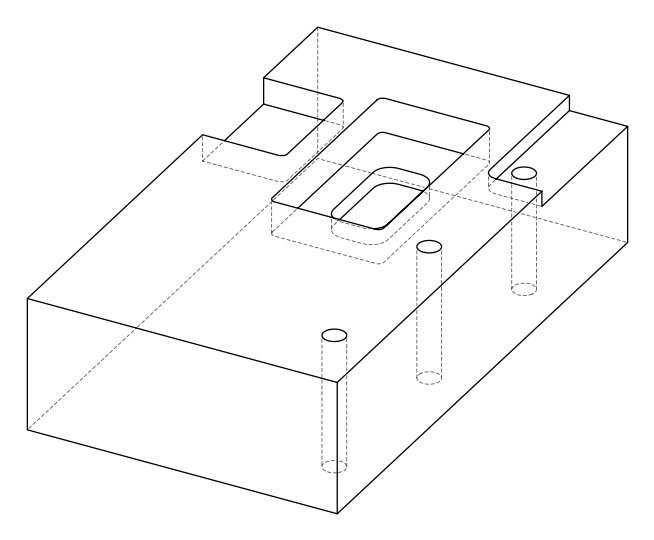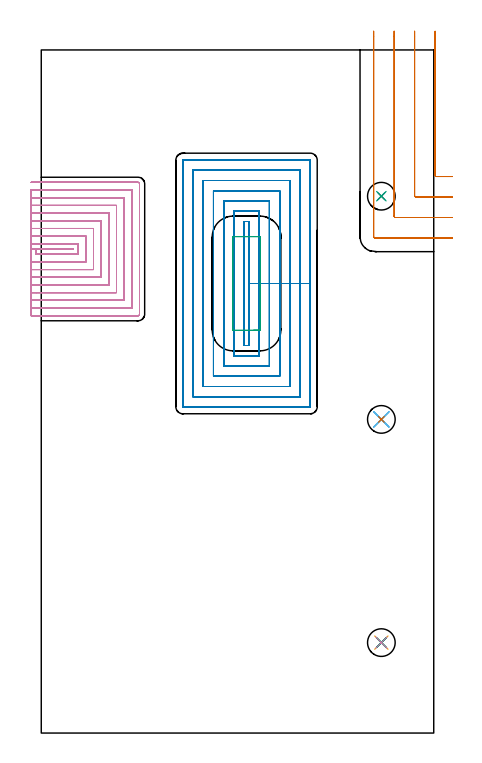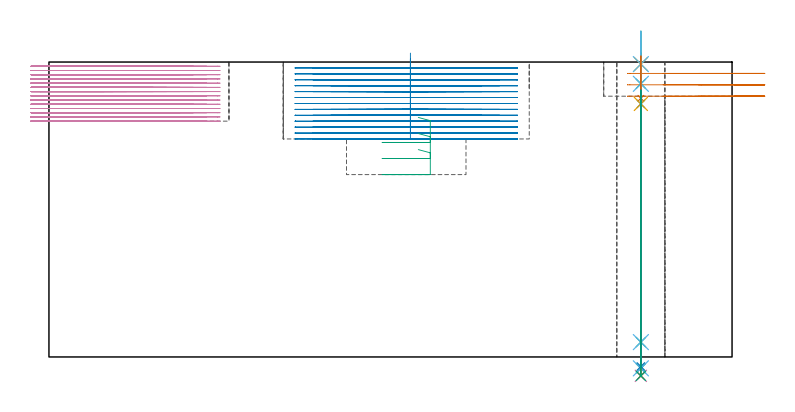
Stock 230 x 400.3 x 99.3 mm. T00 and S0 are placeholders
(PLAN: 15 operations, 12 tool changes, 118.7 min)
(1 MILL_CORNER_NOTCH_RECTANGULAR | CORNER_NOTCH_RECTANGULAR | UGT0201_010 | Follow Part, ap 4, ae 75% | 3.45 min | 58539 mm3)
(2 MILL_RECTANGULAR_POCKET | POCKET_RECTANGULAR_STRAIGHT | NXT0201_009 | Follow Part, ap 2, ae 75% | 55.7 min | 327142 mm3)
(3 MILL_RECTANGULAR_POCKET_1 | POCKET_RECTANGULAR_STRAIGHT_1 | UGT0201_106 | Follow Part, ap 6, ae 75% | 1.26 min | 36539 mm3)
(4 MILL_SLOT | SLOT_PARTIAL_RECTANGULAR | NXT0201_008 | Follow Part, ap 1.5, ae 75% | 55.3 min | 101299 mm3)
(5 SPOT_DRILL | STEP1HOLE | NXT0321_9005460120000 | 0.03 min | 5 mm3)
(6 SPOT_DRILL_1 | STEP1HOLE_1 | NXT0321_9005460120000 | 0.03 min | 9 mm3)
(7 SPOT_DRILL_2 | STEP1HOLE_2 | NXT0321_9005460120000 | 0.03 min | 7 mm3)
(8 DRILL_BLIND_HOLE_INTO_CENTER | STEP1HOLE | NXT0301_065 | 0.07 min | 909 mm3)
(9 GUN_DRILL_THROUGH_HOLE | STEP1HOLE | UGT0307_007 | 0.56 min | 6865 mm3)
(10 DRILL_TO_ENLARGE_THROUGH_HOLE | STEP1HOLE | UGT0301_286 | 0.43 min | 12666 mm3)
(11 DRILL_BLIND_HOLE_INTO_CENTER_1 | STEP1HOLE_1 | NXT0301_065 | 0.07 min | 887 mm3)
(12 GUN_DRILL_THROUGH_HOLE_1 | STEP1HOLE_1 | UGT0307_007 | 0.56 min | 6874 mm3)
(13 DRILL_TO_ENLARGE_THROUGH_HOLE_1 | STEP1HOLE_1 | UGT0301_286 | 0.43 min | 12657 mm3)
(14 DRILL_THROUGH_HOLE_INTO_CENTER | STEP1HOLE_2 | NXT0301_065 | 0.38 min | 6051 mm3)
(15 DRILL_TO_ENLARGE_THROUGH_HOLE_2 | STEP1HOLE_2 | UGT0301_286 | 0.39 min | 12007 mm3)
(TOOL UGT0201_010 | End Mill 16 mm | D16 FL22 Z2)
(TOOL NXT0201_009 | ENDMILL 8mm [2P460-0800-NA 1630] | D8 FL26 Z6)
(TOOL UGT0201_106 | End Mill 24 mm | D24 FL25 Z2)
(TOOL NXT0201_008 | ENDMILL 6mm [2P460-0600-NA 1630] | D6 FL26 Z6)
(TOOL NXT0321_9005460120000 | NC Spot Drill, 142deg, 12mm, Carbide, Uncoated | D12 PA142 FL30 Z2)
(TOOL NXT0301_065 | Carbide Drill 9.4mm [860.1-0940-075A1-MM 2214] | D9.4 PA140 FL98 Z2)
(TOOL UGT0307_007 | Gun Drill 10 mm | D10 PA130 FL24 Z1)
(TOOL UGT0301_286 | Twist Drill 16.2 mm | D16.2 PA118 FL125 Z2)
(OP 1 MILL_CORNER_NOTCH_RECTANGULAR)
G17 G21 G94 G90
T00 M6
G54
G17 G0 G90 X230.8 Y411.26 S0 M3
G43 Z109.3 H0
Z95.467
G94 G1 Y408.26 F250.
Y326.895 F500.
G3 X231.595 Y326.1 R0.8
G1 X238.
X241. F250.
G0 Z109.3
X218.8 Y411.3
Z95.467
G1 Y408.3
Y314.895 F500.
G3 X219.595 Y314.1 R0.8
G1 X238.
X241. F250.
G0 Z109.3
X206.8 Y411.3
Z95.467
G1 Y408.3
Y302.896 F500.
G3 X207.596 Y302.1 R0.8
G1 X238.
X241. F250.
G0 Z109.3
X194.8 Y411.3
Z95.467
G1 Y408.3
Y290.896 F500.
G3 X195.596 Y290.1 R0.8
G1 X238.
X241. F250.
G0 Z109.3
X230.8 Y411.26
Z91.633
G1 Y408.26
Y326.895 F500.
G3 X231.595 Y326.1 R0.8
G1 X238.
X241. F250.
G0 Z109.3
X218.8 Y411.3
Z91.633
G1 Y408.3
Y314.895 F500.
G3 X219.595 Y314.1 R0.8
G1 X238.
X241. F250.
G0 Z109.3
X206.8 Y411.3
Z91.633
G1 Y408.3
Y302.896 F500.
G3 X207.596 Y302.1 R0.8
G1 X238.
X241. F250.
G0 Z109.3
X194.8 Y411.3
Z91.633
G1 Y408.3
Y290.896 F500.
G3 X195.596 Y290.1 R0.8
G1 X238.
X241. F250.
G0 Z109.3
X230.8 Y411.26
Z87.8
G1 Y408.26
Y326.895 F500.
G3 X231.595 Y326.1 R0.8
G1 X238.
X241. F250.
G0 Z109.3
X218.8 Y411.3
Z87.8
G1 Y408.3
Y314.895 F500.
G3 X219.595 Y314.1 R0.8
G1 X238.
X241. F250.
G0 Z109.3
X206.8 Y411.3
Z87.8
G1 Y408.3
Y302.896 F500.
G3 X207.596 Y302.1 R0.8
G1 X238.
X241. F250.
G0 Z109.3
X194.8 Y411.3
Z87.8
G1 Y408.3
Y290.896 F500.
G3 X195.596 Y290.1 R0.8
G1 X238.
X241. F250.
G0 Z109.3
M5
M2
(OP 2 MILL_RECTANGULAR_POCKET)
G17 G21 G94 G90
T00 M6
G54
G17 G0 G90 X121.7 Y244.818 S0 M3
G43 Z109.3 H1
Z102.3
G94 G1 Y263.45 Z97.308 F250.
Y299.8 F500.
X118.9
Y227.1
X121.7
Y263.45
X127.7
Y305.8
X112.9
Y221.1
X127.7
Y263.45
X133.7
Y311.8
X106.9
Y215.1
X133.7
Y263.45
X139.7
Y317.8
X100.9
Y209.1
X139.7
Y263.45
X145.7
Y323.8
X94.9
Y203.1
X145.7
Y263.45
X151.7
Y329.8
X88.9
Y197.1
X151.7
Y263.45
X157.7
Y335.7
X157.695 Y335.755
X157.655 Y335.795
X157.6 Y335.8
X83.
X82.945 Y335.795
X82.905 Y335.755
X82.9 Y335.7
Y191.2
X82.905 Y191.145
X82.945 Y191.105
X83. Y191.1
X157.6
X157.655 Y191.105
X157.695 Y191.145
X157.7 Y191.2
Y263.45
Y264.45
G0 X121.7 Y244.818 Z100.308
G1 Y263.45 Z95.315 F250.
Y299.8 F500.
X118.9
Y227.1
X121.7
Y263.45
X127.7
Y305.8
X112.9
Y221.1
X127.7
Y263.45
X133.7
Y311.8
X106.9
Y215.1
X133.7
Y263.45
X139.7
Y317.8
X100.9
Y209.1
X139.7
Y263.45
X145.7
Y323.8
X94.9
Y203.1
X145.7
Y263.45
X151.7
Y329.8
X88.9
Y197.1
X151.7
Y263.45
X157.7
Y335.7
X157.695 Y335.755
X157.655 Y335.795
X157.6 Y335.8
X83.
X82.945 Y335.795
X82.905 Y335.755
X82.9 Y335.7
Y191.2
X82.905 Y191.145
X82.945 Y191.105
X83. Y191.1
X157.6
X157.655 Y191.105
X157.695 Y191.145
X157.7 Y191.2
Y263.45
Y264.45
G0 X121.7 Y244.818 Z98.315
G1 Y263.45 Z93.323 F250.
Y299.8 F500.
X118.9
Y227.1
X121.7
Y263.45
X127.7
Y305.8
X112.9
Y221.1
X127.7
Y263.45
X133.7
Y311.8
X106.9
Y215.1
X133.7
Y263.45
X139.7
Y317.8
X100.9
Y209.1
X139.7
Y263.45
X145.7
Y323.8
X94.9
Y203.1
X145.7
Y263.45
X151.7
Y329.8
X88.9
Y197.1
X151.7
Y263.45
X157.7
Y335.7
X157.695 Y335.755
X157.655 Y335.795
X157.6 Y335.8
X83.
X82.945 Y335.795
X82.905 Y335.755
X82.9 Y335.7
Y191.2
X82.905 Y191.145
X82.945 Y191.105
X83. Y191.1
X157.6
X157.655 Y191.105
X157.695 Y191.145
X157.7 Y191.2
Y263.45
Y264.45
G0 X121.7 Y244.818 Z96.323
G1 Y263.45 Z91.331 F250.
Y299.8 F500.
X118.9
Y227.1
X121.7
Y263.45
X127.7
Y305.8
X112.9
Y221.1
X127.7
Y263.45
X133.7
Y311.8
X106.9
Y215.1
X133.7
Y263.45
X139.7
Y317.8
X100.9
Y209.1
X139.7
Y263.45
X145.7
Y323.8
X94.9
Y203.1
X145.7
Y263.45
X151.7
Y329.8
X88.9
Y197.1
X151.7
Y263.45
X157.7
Y335.7
X157.695 Y335.755
X157.655 Y335.795
X157.6 Y335.8
X83.
X82.945 Y335.795
X82.905 Y335.755
X82.9 Y335.7
Y191.2
X82.905 Y191.145
X82.945 Y191.105
X83. Y191.1
X157.6
X157.655 Y191.105
X157.695 Y191.145
X157.7 Y191.2
Y263.45
Y264.45
G0 X121.7 Y244.818 Z94.331
G1 Y263.45 Z89.338 F250.
Y299.8 F500.
X118.9
Y227.1
X121.7
Y263.45
X127.7
Y305.8
X112.9
Y221.1
X127.7
Y263.45
X133.7
Y311.8
X106.9
Y215.1
X133.7
Y263.45
X139.7
Y317.8
X100.9
Y209.1
X139.7
Y263.45
X145.7
Y323.8
X94.9
Y203.1
X145.7
Y263.45
X151.7
Y329.8
X88.9
Y197.1
X151.7
Y263.45
X157.7
Y335.7
X157.695 Y335.755
X157.655 Y335.795
X157.6 Y335.8
X83.
X82.945 Y335.795
X82.905 Y335.755
X82.9 Y335.7
Y191.2
X82.905 Y191.145
X82.945 Y191.105
X83. Y191.1
X157.6
X157.655 Y191.105
X157.695 Y191.145
X157.7 Y191.2
Y263.45
Y264.45
G0 X121.7 Y244.818 Z92.338
G1 Y263.45 Z87.346 F250.
Y299.8 F500.
X118.9
Y227.1
X121.7
Y263.45
X127.7
Y305.8
X112.9
Y221.1
X127.7
Y263.45
X133.7
Y311.8
X106.9
Y215.1
X133.7
Y263.45
X139.7
Y317.8
X100.9
Y209.1
X139.7
Y263.45
X145.7
Y323.8
X94.9
Y203.1
X145.7
Y263.45
X151.7
Y329.8
X88.9
Y197.1
X151.7
Y263.45
X157.7
Y335.7
X157.695 Y335.755
X157.655 Y335.795
X157.6 Y335.8
X83.
X82.945 Y335.795
X82.905 Y335.755
X82.9 Y335.7
Y191.2
X82.905 Y191.145
X82.945 Y191.105
X83. Y191.1
X157.6
X157.655 Y191.105
X157.695 Y191.145
X157.7 Y191.2
Y263.45
Y264.45
G0 X121.7 Y244.818 Z90.346
G1 Y263.45 Z85.354 F250.
Y299.8 F500.
X118.9
Y227.1
X121.7
Y263.45
X127.7
Y305.8
X112.9
Y221.1
X127.7
Y263.45
X133.7
Y311.8
X106.9
Y215.1
X133.7
Y263.45
X139.7
Y317.8
X100.9
Y209.1
X139.7
Y263.45
X145.7
Y323.8
X94.9
Y203.1
X145.7
Y263.45
X151.7
Y329.8
X88.9
Y197.1
X151.7
Y263.45
X157.7
Y335.7
X157.695 Y335.755
X157.655 Y335.795
X157.6 Y335.8
X83.
X82.945 Y335.795
X82.905 Y335.755
X82.9 Y335.7
Y191.2
X82.905 Y191.145
X82.945 Y191.105
X83. Y191.1
X157.6
X157.655 Y191.105
X157.695 Y191.145
X157.7 Y191.2
Y263.45
Y264.45
G0 X121.7 Y244.818 Z88.354
G1 Y263.45 Z83.362 F250.
Y299.8 F500.
X118.9
Y227.1
X121.7
Y263.45
X127.7
Y305.8
X112.9
Y221.1
X127.7
Y263.45
X133.7
Y311.8
X106.9
Y215.1
X133.7
Y263.45
X139.7
Y317.8
X100.9
Y209.1
X139.7
Y263.45
X145.7
Y323.8
X94.9
Y203.1
X145.7
Y263.45
X151.7
Y329.8
X88.9
Y197.1
X151.7
Y263.45
X157.7
Y335.7
X157.695 Y335.755
X157.655 Y335.795
X157.6 Y335.8
X83.
X82.945 Y335.795
X82.905 Y335.755
X82.9 Y335.7
Y191.2
X82.905 Y191.145
X82.945 Y191.105
X83. Y191.1
X157.6
X157.655 Y191.105
X157.695 Y191.145
X157.7 Y191.2
Y263.45
Y264.45
G0 X121.7 Y244.818 Z86.362
G1 Y263.45 Z81.369 F250.
Y299.8 F500.
X118.9
Y227.1
X121.7
Y263.45
X127.7
Y305.8
X112.9
Y221.1
X127.7
Y263.45
X133.7
Y311.8
X106.9
Y215.1
X133.7
Y263.45
X139.7
Y317.8
X100.9
Y209.1
X139.7
Y263.45
X145.7
Y323.8
X94.9
Y203.1
X145.7
Y263.45
X151.7
Y329.8
X88.9
Y197.1
X151.7
Y263.45
X157.7
Y335.7
X157.695 Y335.755
X157.655 Y335.795
X157.6 Y335.8
X83.
X82.945 Y335.795
X82.905 Y335.755
X82.9 Y335.7
Y191.2
X82.905 Y191.145
X82.945 Y191.105
X83. Y191.1
X157.6
X157.655 Y191.105
X157.695 Y191.145
X157.7 Y191.2
Y263.45
Y264.45
G0 X121.7 Y244.818 Z84.369
G1 Y263.45 Z79.377 F250.
Y299.8 F500.
X118.9
Y227.1
X121.7
Y263.45
X127.7
Y305.8
X112.9
Y221.1
X127.7
Y263.45
X133.7
Y311.8
X106.9
Y215.1
X133.7
Y263.45
X139.7
Y317.8
X100.9
Y209.1
X139.7
Y263.45
X145.7
Y323.8
X94.9
Y203.1
X145.7
Y263.45
X151.7
Y329.8
X88.9
Y197.1
X151.7
Y263.45
X157.7
Y335.7
X157.695 Y335.755
X157.655 Y335.795
X157.6 Y335.8
X83.
X82.945 Y335.795
X82.905 Y335.755
X82.9 Y335.7
Y191.2
X82.905 Y191.145
X82.945 Y191.105
X83. Y191.1
X157.6
X157.655 Y191.105
X157.695 Y191.145
X157.7 Y191.2
Y263.45
Y264.45
G0 X121.7 Y244.818 Z82.377
G1 Y263.45 Z77.385 F250.
Y299.8 F500.
X118.9
Y227.1
X121.7
Y263.45
X127.7
Y305.8
X112.9
Y221.1
X127.7
Y263.45
X133.7
Y311.8
X106.9
Y215.1
X133.7
Y263.45
X139.7
Y317.8
X100.9
Y209.1
X139.7
Y263.45
X145.7
Y323.8
X94.9
Y203.1
X145.7
Y263.45
X151.7
Y329.8
X88.9
Y197.1
X151.7
Y263.45
X157.7
Y335.7
X157.695 Y335.755
X157.655 Y335.795
X157.6 Y335.8
X83.
X82.945 Y335.795
X82.905 Y335.755
X82.9 Y335.7
Y191.2
X82.905 Y191.145
X82.945 Y191.105
X83. Y191.1
X157.6
X157.655 Y191.105
X157.695 Y191.145
X157.7 Y191.2
Y263.45
Y264.45
G0 X121.7 Y244.818 Z80.385
G1 Y263.45 Z75.392 F250.
Y299.8 F500.
X118.9
Y227.1
X121.7
Y263.45
X127.7
Y305.8
X112.9
Y221.1
X127.7
Y263.45
X133.7
Y311.8
X106.9
Y215.1
X133.7
Y263.45
X139.7
Y317.8
X100.9
Y209.1
X139.7
Y263.45
X145.7
Y323.8
X94.9
Y203.1
X145.7
Y263.45
X151.7
Y329.8
X88.9
Y197.1
X151.7
Y263.45
X157.7
Y335.7
X157.695 Y335.755
X157.655 Y335.795
X157.6 Y335.8
X83.
X82.945 Y335.795
X82.905 Y335.755
X82.9 Y335.7
Y191.2
X82.905 Y191.145
X82.945 Y191.105
X83. Y191.1
X157.6
X157.655 Y191.105
X157.695 Y191.145
X157.7 Y191.2
Y263.45
Y264.45
G0 X121.7 Y244.818 Z78.392
G1 Y263.45 Z73.4 F250.
Y299.8 F500.
X118.9
Y227.1
X121.7
Y263.45
X127.7
Y305.8
X112.9
Y221.1
X127.7
Y263.45
X133.7
Y311.8
X106.9
Y215.1
X133.7
Y263.45
X139.7
Y317.8
X100.9
Y209.1
X139.7
Y263.45
X145.7
Y323.8
X94.9
Y203.1
X145.7
Y263.45
X151.7
Y329.8
X88.9
Y197.1
X151.7
Y263.45
X157.7
Y335.7
X157.695 Y335.755
X157.655 Y335.795
X157.6 Y335.8
X83.
X82.945 Y335.795
X82.905 Y335.755
X82.9 Y335.7
Y191.2
X82.905 Y191.145
X82.945 Y191.105
X83. Y191.1
X157.6
X157.655 Y191.105
X157.695 Y191.145
X157.7 Y191.2
Y263.45
Y264.45
G0 Z109.3
M5
M2
(OP 3 MILL_RECTANGULAR_POCKET_1)
G17 G21 G94 G90
T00 M6
G54
G17 G0 G90 X124.366 Y236. S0 M3
G43 Z109.3 H0
Z80.643
G94 G1 X128.2 Z79.615 F250.
X128.245 Z79.603
X128.345 Y236.055 Z79.573
X128.4 Y236.155 Z79.542
Y236.2 Z79.53
Y263.45 Z72.229
Y290.7 F500.
G3 X128.2 Y290.9 R0.2
G1 X112.4
G3 X112.2 Y290.7 R0.2
G1 Y236.2
G3 X112.4 Y236. R0.2
G1 X128.2
G3 X128.4 Y236.2 R0.2
G1 Y263.45
Y264.45
G0 X124.366 Y236. Z75.229
G1 X128.2 Z74.201 F250.
X128.245 Z74.189
X128.345 Y236.055 Z74.159
X128.4 Y236.155 Z74.128
Y236.2 Z74.116
Y263.45 Z66.814
Y290.7 F500.
G3 X128.2 Y290.9 R0.2
G1 X112.4
G3 X112.2 Y290.7 R0.2
G1 Y236.2
G3 X112.4 Y236. R0.2
G1 X128.2
G3 X128.4 Y236.2 R0.2
G1 Y263.45
Y264.45
G0 X124.366 Y236. Z69.814
G1 X128.2 Z68.787 F250.
X128.245 Z68.775
X128.345 Y236.055 Z68.744
X128.4 Y236.155 Z68.714
Y236.2 Z68.702
Y263.45 Z61.4
Y290.7 F500.
G3 X128.2 Y290.9 R0.2
G1 X112.4
G3 X112.2 Y290.7 R0.2
G1 Y236.2
G3 X112.4 Y236. R0.2
G1 X128.2
G3 X128.4 Y236.2 R0.2
G1 Y263.45
Y264.45
G0 Z109.3
M5
M2
(OP 4 MILL_SLOT)
G17 G21 G94 G90
T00 M6
G54
G17 G0 G90 X-6. Y283.7 S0 M3
G43 Z109.3 H1
Z97.878
G94 G1 X-3. F250.
X18.6 F500.
Y283.6
X-3.
Y280.6
X21.6
Y286.7
X-3.
X-6. F250.
Y276.1
X-3.
X26.1 F500.
Y291.2
X-3.
X-6. F250.
Y271.6
X-3.
X30.6 F500.
Y295.7
X-3.
X-6. F250.
Y267.1
X-3.
X35.1 F500.
Y300.2
X-3.
X-6. F250.
Y262.6
X-3.
X39.6 F500.
Y304.7
X-3.
X-6. F250.
Y258.1
X-3.
X44.1 F500.
Y309.2
X-3.
X-6. F250.
Y253.6
X-3.
X48.6 F500.
Y313.7
X-3.
X-6. F250.
Y249.1
X-3.
X53.1 F500.
Y318.2
X-3.
X-6. F250.
Y244.6
X-3.
X56.8 F500.
G3 X57.6 Y245.4 R0.8
G1 Y321.9
G3 X56.8 Y322.7 R0.8
G1 X-3.
X-6. F250.
G0 Y283.7 Z96.457
G1 X-3.
X18.6 F500.
Y283.6
X-3.
Y280.6
X21.6
Y286.7
X-3.
X-6. F250.
Y276.1
X-3.
X26.1 F500.
Y291.2
X-3.
X-6. F250.
Y271.6
X-3.
X30.6 F500.
Y295.7
X-3.
X-6. F250.
Y267.1
X-3.
X35.1 F500.
Y300.2
X-3.
X-6. F250.
Y262.6
X-3.
X39.6 F500.
Y304.7
X-3.
X-6. F250.
Y258.1
X-3.
X44.1 F500.
Y309.2
X-3.
X-6. F250.
Y253.6
X-3.
X48.6 F500.
Y313.7
X-3.
X-6. F250.
Y249.1
X-3.
X53.1 F500.
Y318.2
X-3.
X-6. F250.
Y244.6
X-3.
X56.8 F500.
G3 X57.6 Y245.4 R0.8
G1 Y321.9
G3 X56.8 Y322.7 R0.8
G1 X-3.
X-6. F250.
G0 Y283.7 Z95.036
G1 X-3.
X18.6 F500.
Y283.6
X-3.
Y280.6
X21.6
Y286.7
X-3.
X-6. F250.
Y276.1
X-3.
X26.1 F500.
Y291.2
X-3.
X-6. F250.
Y271.6
X-3.
X30.6 F500.
Y295.7
X-3.
X-6. F250.
Y267.1
X-3.
X35.1 F500.
Y300.2
X-3.
X-6. F250.
Y262.6
X-3.
X39.6 F500.
Y304.7
X-3.
X-6. F250.
Y258.1
X-3.
X44.1 F500.
Y309.2
X-3.
X-6. F250.
Y253.6
X-3.
X48.6 F500.
Y313.7
X-3.
X-6. F250.
Y249.1
X-3.
X53.1 F500.
Y318.2
X-3.
X-6. F250.
Y244.6
X-3.
X56.8 F500.
G3 X57.6 Y245.4 R0.8
G1 Y321.9
G3 X56.8 Y322.7 R0.8
G1 X-3.
X-6. F250.
G0 Y283.7 Z93.614
G1 X-3.
X18.6 F500.
Y283.6
X-3.
Y280.6
X21.6
Y286.7
X-3.
X-6. F250.
Y276.1
X-3.
X26.1 F500.
Y291.2
X-3.
X-6. F250.
Y271.6
X-3.
X30.6 F500.
Y295.7
X-3.
X-6. F250.
Y267.1
X-3.
X35.1 F500.
Y300.2
X-3.
X-6. F250.
Y262.6
X-3.
X39.6 F500.
Y304.7
X-3.
X-6. F250.
Y258.1
X-3.
X44.1 F500.
Y309.2
X-3.
X-6. F250.
Y253.6
X-3.
X48.6 F500.
Y313.7
X-3.
X-6. F250.
Y249.1
X-3.
X53.1 F500.
Y318.2
X-3.
X-6. F250.
Y244.6
X-3.
X56.8 F500.
G3 X57.6 Y245.4 R0.8
G1 Y321.9
G3 X56.8 Y322.7 R0.8
G1 X-3.
X-6. F250.
G0 Y283.7 Z92.193
G1 X-3.
X18.6 F500.
Y283.6
X-3.
Y280.6
X21.6
Y286.7
X-3.
X-6. F250.
Y276.1
X-3.
X26.1 F500.
Y291.2
X-3.
X-6. F250.
Y271.6
X-3.
X30.6 F500.
Y295.7
X-3.
X-6. F250.
Y267.1
X-3.
X35.1 F500.
Y300.2
X-3.
X-6. F250.
Y262.6
X-3.
X39.6 F500.
Y304.7
X-3.
X-6. F250.
Y258.1
X-3.
X44.1 F500.
Y309.2
X-3.
X-6. F250.
Y253.6
X-3.
X48.6 F500.
Y313.7
X-3.
X-6. F250.
Y249.1
X-3.
X53.1 F500.
Y318.2
X-3.
X-6. F250.
Y244.6
X-3.
X56.8 F500.
G3 X57.6 Y245.4 R0.8
G1 Y321.9
G3 X56.8 Y322.7 R0.8
G1 X-3.
X-6. F250.
G0 Y283.7 Z90.771
G1 X-3.
X18.6 F500.
Y283.6
X-3.
Y280.6
X21.6
Y286.7
X-3.
X-6. F250.
Y276.1
X-3.
X26.1 F500.
Y291.2
X-3.
X-6. F250.
Y271.6
X-3.
X30.6 F500.
Y295.7
X-3.
X-6. F250.
Y267.1
X-3.
X35.1 F500.
Y300.2
X-3.
X-6. F250.
Y262.6
X-3.
X39.6 F500.
Y304.7
X-3.
X-6. F250.
Y258.1
X-3.
X44.1 F500.
Y309.2
X-3.
X-6. F250.
Y253.6
X-3.
X48.6 F500.
Y313.7
X-3.
X-6. F250.
Y249.1
X-3.
X53.1 F500.
Y318.2
X-3.
X-6. F250.
Y244.6
X-3.
X56.8 F500.
G3 X57.6 Y245.4 R0.8
G1 Y321.9
G3 X56.8 Y322.7 R0.8
G1 X-3.
X-6. F250.
G0 Y283.7 Z89.35
G1 X-3.
X18.6 F500.
Y283.6
X-3.
Y280.6
X21.6
Y286.7
X-3.
X-6. F250.
Y276.1
X-3.
X26.1 F500.
Y291.2
X-3.
X-6. F250.
Y271.6
X-3.
X30.6 F500.
Y295.7
X-3.
X-6. F250.
Y267.1
X-3.
X35.1 F500.
Y300.2
X-3.
X-6. F250.
Y262.6
X-3.
X39.6 F500.
Y304.7
X-3.
X-6. F250.
Y258.1
X-3.
X44.1 F500.
Y309.2
X-3.
X-6. F250.
Y253.6
X-3.
X48.6 F500.
Y313.7
X-3.
X-6. F250.
Y249.1
X-3.
X53.1 F500.
Y318.2
X-3.
X-6. F250.
Y244.6
X-3.
X56.8 F500.
G3 X57.6 Y245.4 R0.8
G1 Y321.9
G3 X56.8 Y322.7 R0.8
G1 X-3.
X-6. F250.
G0 Y283.7 Z87.929
G1 X-3.
X18.6 F500.
Y283.6
X-3.
Y280.6
X21.6
Y286.7
X-3.
X-6. F250.
Y276.1
X-3.
X26.1 F500.
Y291.2
X-3.
X-6. F250.
Y271.6
X-3.
X30.6 F500.
Y295.7
X-3.
X-6. F250.
Y267.1
X-3.
X35.1 F500.
Y300.2
X-3.
X-6. F250.
Y262.6
X-3.
X39.6 F500.
Y304.7
X-3.
X-6. F250.
Y258.1
X-3.
X44.1 F500.
Y309.2
X-3.
X-6. F250.
Y253.6
X-3.
X48.6 F500.
Y313.7
X-3.
X-6. F250.
Y249.1
X-3.
X53.1 F500.
Y318.2
X-3.
X-6. F250.
Y244.6
X-3.
X56.8 F500.
G3 X57.6 Y245.4 R0.8
G1 Y321.9
G3 X56.8 Y322.7 R0.8
G1 X-3.
X-6. F250.
G0 Y283.7 Z86.507
G1 X-3.
X18.6 F500.
Y283.6
X-3.
Y280.6
X21.6
Y286.7
X-3.
X-6. F250.
Y276.1
X-3.
X26.1 F500.
Y291.2
X-3.
X-6. F250.
Y271.6
X-3.
X30.6 F500.
Y295.7
X-3.
X-6. F250.
Y267.1
X-3.
X35.1 F500.
Y300.2
X-3.
X-6. F250.
Y262.6
X-3.
X39.6 F500.
Y304.7
X-3.
X-6. F250.
Y258.1
X-3.
X44.1 F500.
Y309.2
X-3.
X-6. F250.
Y253.6
X-3.
X48.6 F500.
Y313.7
X-3.
X-6. F250.
Y249.1
X-3.
X53.1 F500.
Y318.2
X-3.
X-6. F250.
Y244.6
X-3.
X56.8 F500.
G3 X57.6 Y245.4 R0.8
G1 Y321.9
G3 X56.8 Y322.7 R0.8
G1 X-3.
X-6. F250.
G0 Y283.7 Z85.086
G1 X-3.
X18.6 F500.
Y283.6
X-3.
Y280.6
X21.6
Y286.7
X-3.
X-6. F250.
Y276.1
X-3.
X26.1 F500.
Y291.2
X-3.
X-6. F250.
Y271.6
X-3.
X30.6 F500.
Y295.7
X-3.
X-6. F250.
Y267.1
X-3.
X35.1 F500.
Y300.2
X-3.
X-6. F250.
Y262.6
X-3.
X39.6 F500.
Y304.7
X-3.
X-6. F250.
Y258.1
X-3.
X44.1 F500.
Y309.2
X-3.
X-6. F250.
Y253.6
X-3.
X48.6 F500.
Y313.7
X-3.
X-6. F250.
Y249.1
X-3.
X53.1 F500.
Y318.2
X-3.
X-6. F250.
Y244.6
X-3.
X56.8 F500.
G3 X57.6 Y245.4 R0.8
G1 Y321.9
G3 X56.8 Y322.7 R0.8
G1 X-3.
X-6. F250.
G0 Y283.7 Z83.664
G1 X-3.
X18.6 F500.
Y283.6
X-3.
Y280.6
X21.6
Y286.7
X-3.
X-6. F250.
Y276.1
X-3.
X26.1 F500.
Y291.2
X-3.
X-6. F250.
Y271.6
X-3.
X30.6 F500.
Y295.7
X-3.
X-6. F250.
Y267.1
X-3.
X35.1 F500.
Y300.2
X-3.
X-6. F250.
Y262.6
X-3.
X39.6 F500.
Y304.7
X-3.
X-6. F250.
Y258.1
X-3.
X44.1 F500.
Y309.2
X-3.
X-6. F250.
Y253.6
X-3.
X48.6 F500.
Y313.7
X-3.
X-6. F250.
Y249.1
X-3.
X53.1 F500.
Y318.2
X-3.
X-6. F250.
Y244.6
X-3.
X56.8 F500.
G3 X57.6 Y245.4 R0.8
G1 Y321.9
G3 X56.8 Y322.7 R0.8
G1 X-3.
X-6. F250.
G0 Y283.7 Z82.243
G1 X-3.
X18.6 F500.
Y283.6
X-3.
Y280.6
X21.6
Y286.7
X-3.
X-6. F250.
Y276.1
X-3.
X26.1 F500.
Y291.2
X-3.
X-6. F250.
Y271.6
X-3.
X30.6 F500.
Y295.7
X-3.
X-6. F250.
Y267.1
X-3.
X35.1 F500.
Y300.2
X-3.
X-6. F250.
Y262.6
X-3.
X39.6 F500.
Y304.7
X-3.
X-6. F250.
Y258.1
X-3.
X44.1 F500.
Y309.2
X-3.
X-6. F250.
Y253.6
X-3.
X48.6 F500.
Y313.7
X-3.
X-6. F250.
Y249.1
X-3.
X53.1 F500.
Y318.2
X-3.
X-6. F250.
Y244.6
X-3.
X56.8 F500.
G3 X57.6 Y245.4 R0.8
G1 Y321.9
G3 X56.8 Y322.7 R0.8
G1 X-3.
X-6. F250.
G0 Y283.7 Z80.821
G1 X-3.
X18.6 F500.
Y283.6
X-3.
Y280.6
X21.6
Y286.7
X-3.
X-6. F250.
Y276.1
X-3.
X26.1 F500.
Y291.2
X-3.
X-6. F250.
Y271.6
X-3.
X30.6 F500.
Y295.7
X-3.
X-6. F250.
Y267.1
X-3.
X35.1 F500.
Y300.2
X-3.
X-6. F250.
Y262.6
X-3.
X39.6 F500.
Y304.7
X-3.
X-6. F250.
Y258.1
X-3.
X44.1 F500.
Y309.2
X-3.
X-6. F250.
Y253.6
X-3.
X48.6 F500.
Y313.7
X-3.
X-6. F250.
Y249.1
X-3.
X53.1 F500.
Y318.2
X-3.
X-6. F250.
Y244.6
X-3.
X56.8 F500.
G3 X57.6 Y245.4 R0.8
G1 Y321.9
G3 X56.8 Y322.7 R0.8
G1 X-3.
X-6. F250.
G0 Y283.7 Z79.4
G1 X-3.
X18.6 F500.
Y283.6
X-3.
Y280.6
X21.6
Y286.7
X-3.
X-6. F250.
Y276.1
X-3.
X26.1 F500.
Y291.2
X-3.
X-6. F250.
Y271.6
X-3.
X30.6 F500.
Y295.7
X-3.
X-6. F250.
Y267.1
X-3.
X35.1 F500.
Y300.2
X-3.
X-6. F250.
Y262.6
X-3.
X39.6 F500.
Y304.7
X-3.
X-6. F250.
Y258.1
X-3.
X44.1 F500.
Y309.2
X-3.
X-6. F250.
Y253.6
X-3.
X48.6 F500.
Y313.7
X-3.
X-6. F250.
Y249.1
X-3.
X53.1 F500.
Y318.2
X-3.
X-6. F250.
Y244.6
X-3.
X56.8 F500.
G3 X57.6 Y245.4 R0.8
G1 Y321.9
G3 X56.8 Y322.7 R0.8
G1 X-3.
X-6. F250.
G0 Z109.3
M5
M2
(OP 5 SPOT_DRILL)
G17 G21 G94 G90
T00 M6
G54
G17 G0 G90 X199.3 Y53. S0 M3
G43 Z109.3 H0
G94 G81 G98 Z98.603 F250. R102.3
G80
M5
M2
(OP 6 SPOT_DRILL_1)
G17 G21 G94 G90
T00 M6
G54
G17 G0 G90 X199.3 Y183.8 S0 M3
G43 Z109.3 H0
G94 G81 G98 Z98.603 F250. R102.3
G80
M5
M2
(OP 7 SPOT_DRILL_2)
G17 G21 G94 G90
T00 M6
G54
G17 G0 G90 X199.3 Y314.6 S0 M3
G43 Z109.3 H0
G94 G81 G98 Z87.103 F250. R90.8
G80
M5
M2
(OP 8 DRILL_BLIND_HOLE_INTO_CENTER)
G17 G21 G94 G90
T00 M6
G54
G17 G0 G90 X199.3 Y53. S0 M3
G43 Z109.3 H1
G94 G81 G98 Z85.2 F250. R101.3
G80
M5
M2
(OP 9 GUN_DRILL_THROUGH_HOLE)
G17 G21 G94 G90
T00 M6
G54
G17 G0 G90 X199.3 Y53. M8
G43 Z109.628 H0
S716 M3
G94 G1 Z91.968 F125. M26
G4 X.084
Z5. F250.
G4 X.084
Z-3.832 F125.
G4 X.084
M5
M9
G0 Z109.628
M2
(OP 10 DRILL_TO_ENLARGE_THROUGH_HOLE)
G17 G21 G94 G90
T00 M6
G54
G17 G0 G90 X199.3 Y53. S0 M3
G43 Z109.3 H0
G94 G73 G98 Z-6.367 F250. Q15.095 R101.3
G80
M5
M2
(OP 11 DRILL_BLIND_HOLE_INTO_CENTER_1)
G17 G21 G94 G90
T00 M6
G54
G17 G0 G90 X199.3 Y183.8 S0 M3
G43 Z109.3 H1
G94 G81 G98 Z85.2 F250. R101.3
G80
M5
M2
(OP 12 GUN_DRILL_THROUGH_HOLE_1)
G17 G21 G94 G90
T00 M6
G54
G17 G0 G90 X199.3 Y183.8 M8
G43 Z109.628 H0
S716 M3
G94 G1 Z91.968 F125. M26
G4 X.084
Z5. F250.
G4 X.084
Z-3.832 F125.
G4 X.084
M5
M9
G0 Z109.628
M2
(OP 13 DRILL_TO_ENLARGE_THROUGH_HOLE_1)
G17 G21 G94 G90
T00 M6
G54
G17 G0 G90 X199.3 Y183.8 S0 M3
G43 Z109.3 H0
G94 G73 G98 Z-6.367 F250. Q15.095 R101.3
G80
M5
M2
(OP 14 DRILL_THROUGH_HOLE_INTO_CENTER)
G17 G21 G94 G90
T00 M6
G54
G17 G0 G90 X199.3 Y314.6 S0 M3
G43 Z109.3 H1
G94 G73 G98 Z-3.211 F250. Q9.101 R89.8
G80
M5
M2
(OP 15 DRILL_TO_ENLARGE_THROUGH_HOLE_2)
G17 G21 G94 G90
T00 M6
G54
G17 G0 G90 X199.3 Y314.6 S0 M3
G43 Z109.3 H0
G94 G73 G98 Z-6.367 F250. Q15.694 R89.8
G80
M5
M2
